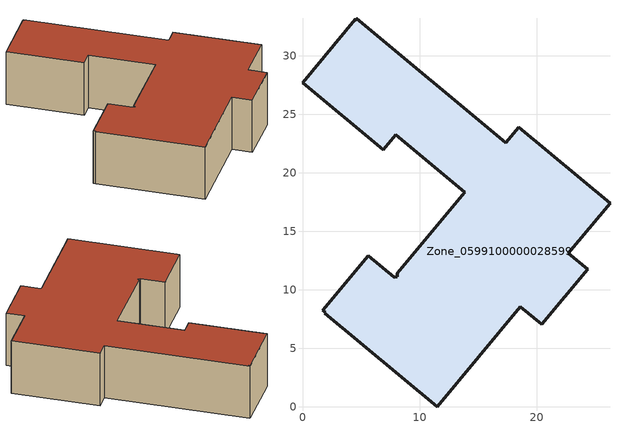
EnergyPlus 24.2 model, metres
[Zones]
Zone_0599100000028599
 floor ground (C_G): 4.6,33.2 17.38,22.57 18.48,23.89 26.28,17.41 22.72,13.13 24.37,11.76 20.44,7.04 18.63,8.54 11.52,0 1.91,8 1.97,8.07 1.74,8.26 5.62,12.92 7.82,11.08 8.1,11.09 8.08,11.39 13.85,18.33 7.95,23.24 6.89,21.96 0,27.7 4.51,33.11 4.62,33.02 z0
 wall outside (C_F): 6.89,21.96 7.95,23.24 13.85,18.33 8.08,11.39 8.1,11.09 7.82,11.08 5.62,12.92 1.74,8.26 1.97,8.07 1.91,8 11.52,0 18.63,8.54 20.44,7.04 24.37,11.76 22.72,13.13 26.28,17.41 18.48,23.89 17.38,22.57 4.6,33.2 4.62,33.02 4.51,33.11 0,27.7 6.89,21.96 z0:6.71
 roof outside (C_R): 17.38,22.57 4.6,33.2 4.62,33.02 4.51,33.11 0,27.7 6.89,21.96 7.95,23.24 13.85,18.33 8.08,11.39 8.1,11.09 7.82,11.08 5.62,12.92 1.74,8.26 1.97,8.07 1.91,8 11.52,0 18.63,8.54 20.44,7.04 24.37,11.76 22.72,13.13 26.28,17.41 18.48,23.89 z6.71
[BUILDING]
Pand.0599100000028599: North Axis=0; Terrain=City; Loads Convergence Tolerance Value=0.04; Temperature Convergence Tolerance Value=0.4; Solar Distribution=FullExterior; Maximum Number of Warmup Days=25; Minimum Number of Warmup Days=1
[Site:Location]
Rotterdam.The.Hague.AP_ZH_NLD Design_Conditions: Latitude=51.96; Longitude=4.45; Time Zone=1; Elevation=-4.5
[SITE:GROUNDTEMPERATURE:BUILDINGSURFACE]
18, 18, 18, 18, 18, 18, 18, 18, 18, 18, 18, 18
[MATERIAL] Thermal Absorptance=0.9; Solar Absorptance=0.7; Visible Absorptance=0.7
Name | Roughness | Thickness | Conductivity | Density | Specific Heat
G.D.1965-1974 | MediumSmooth | 0.15 | 0.882353 | 540 | 1210
F.D.1965-1974 | Rough | 0.3 | 0.697674 | 1920 | 840
R.D.1965-1974 | MediumRough | 0.2 | 0.232558 | 1500 | 1000
[CONSTRUCTION]
C_G: G.D.1965-1974
C_F: F.D.1965-1974
C_R: R.D.1965-1974
[ZONE]
Zone_0599100000028599: Type=1; Multiplier=1; Ceiling Height=Autocalculate; Volume=Autocalculate; Floor Area=autocalculate; Part of Total Floor Area=Yes
[ZONEINFILTRATION:DESIGNFLOWRATE]
Infil_Zone_0599100000028599: Zone or ZoneList or Space or SpaceList=Zone_0599100000028599; Schedule=AlwaysOn; Design Flow Rate Calculation Method=Flow/Area; Flow Rate per Floor Area=0.0042; Constant Term Coefficient=1; Temperature Term Coefficient=0; Velocity Term Coefficient=0; Velocity Squared Term Coefficient=0
[HVACTEMPLATE:ZONE:IDEALLOADSAIRSYSTEM]
Zone_0599100000028599: Maximum Heating Supply Air Temperature=50; Minimum Cooling Supply Air Temperature=13; Maximum Heating Supply Air Humidity Ratio=0.0156; Minimum Cooling Supply Air Humidity Ratio=0.0077; Heating Limit=NoLimit; Cooling Limit=NoLimit; Dehumidification Control Type=ConstantSensibleHeatRatio; Cooling Sensible Heat Ratio=0.7; Dehumidification Setpoint=60; Humidification Control Type=None; Humidification Setpoint=30; Outdoor Air Method=None; Outdoor Air Flow Rate per Person=0.00944; Outdoor Air Flow Rate per Zone Floor Area=0; Outdoor Air Flow Rate per Zone=0; Demand Controlled Ventilation Type=None; Outdoor Air Economizer Type=NoEconomizer; Heat Recovery Type=None; Sensible Heat Recovery Effectiveness=0.7; Latent Heat Recovery Effectiveness=0.65
[ZONECONTROL:THERMOSTAT]
ThermostatControl_Zone_0599100000028599: Zone or ZoneList=Zone_0599100000028599; Control Type Schedule=DualSetpointControlType; Control 1=Thermostat_Zone_0599100000028599; Temperature Difference Between Cutout And Setpoint=0
[THERMOSTATSETPOINT:DUALSETPOINT]
Thermostat_Zone_0599100000028599: Heating Setpoint Temperature Schedule=HeatingSetpoint_Zone_0599100000028599; Cooling Setpoint Temperature Schedule=CoolingSetpoint_Zone_0599100000028599
[SCHEDULE:COMPACT]
HeatingSetpoint_Zone_0599100000028599: Through: 12/31, For: AllDays, Until: 24:00, 21
CoolingSetpoint_Zone_0599100000028599: Through: 12/31, For: AllDays, Until: 24:00, 24
DualSetpointControlType: Through: 12/31, For: AllDays, Until: 24:00, 4
AlwaysOn: Through: 12/31, For: AllDays, Until: 24:00, 1
